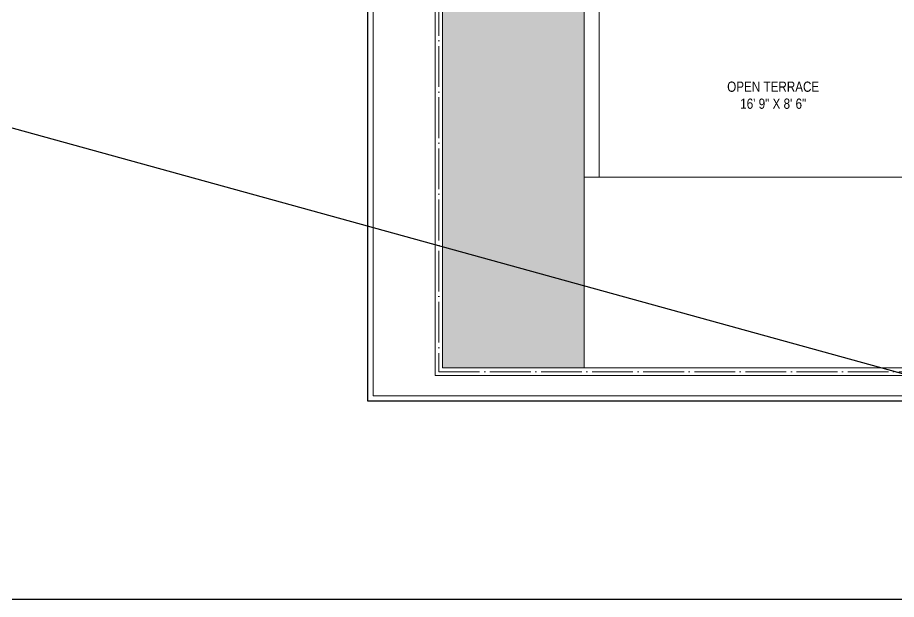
# Model space of a CAD drawing. Header units: millimetres. Extents: x 56222 to 120458, y -162468 to -121287.
# Drawn here: x 115512 to 116030, y -158693 to -158351 of the extents above; entities that cross this region are included whole.
import ezdxf

# ---------------------------------------------------------------- set-up
doc = ezdxf.new("R2010")
doc.units = ezdxf.units.MM
doc.header["$MEASUREMENT"] = 0
doc.linetypes.add('ACAD_ISO04W100', pattern=[30, 24, -3, 0, -3])
doc.layers.get('Defpoints').update_dxf_attribs({"color": 220})
for name, color, linetype, lineweight in [('GROUND FLOOR', 7, 'Continuous', 9), ('SECOND FLOOR', 7, 'Continuous', 9), ('SECOND FLOOR  ( PLINE )', 251, 'Continuous', 30), ('SECOND FLOOR ( TEXT )', 7, 'Continuous', 9), ('X_GARDEN ( HATCH )', 251, 'Continuous', 9), ('X_SHEET', 7, 'Continuous', 9)]:
    doc.layers.add(name, color=color, linetype=linetype, lineweight=lineweight)
doc.styles.add('KATHA', font='swissc.ttf')

msp = doc.modelspace()

# ---------------------------------------------------------------- hatches: boundary and pattern name
at = {"layer": 'X_GARDEN ( HATCH )'}
h = msp.add_hatch(dxfattribs=at)
h.set_pattern_fill('GRASS', color=104, scale=5, style=0)
h.set_pattern_definition([(90, (14636.8815, 893.4752), (-3.535533905, 3.535533905), [0.9375, -6.13356781]), (45, (14636.8815, 893.475), (-3.5355339, 3.5355339), [0.9375, -4.0625]), (135, (14636.8815, 893.475), (-3.5355339, -3.5355339), [0.9375, -4.0625])])
h.paths.add_polyline_path([(115845.99031, -158099.13434), (115762.74031, -158099.13434), (115762.74031, -158557.13434), (115845.99031, -158557.13434)])

# ---------------------------------------------------------------- linework, layer by layer
at = {"layer": 'Defpoints'}
msp.add_lwpolyline([(116406.02575, -158576.66741), (115718.76228, -158576.66741), (115718.76228, -158041.7346), (116406.02575, -158041.7346)], close=True, dxfattribs=at)
at = {"layer": 'GROUND FLOOR'}
for p, q in [((115758.24031, -158094.63434), (115758.24031, -158561.63434)), ((115758.24031, -158094.63434), (115758.24031, -158561.63434)), ((115762.74031, -158099.13434), (115762.74031, -158557.13434)), ((115762.74031, -158099.13434), (115762.74031, -158557.13434)), ((115762.74031, -158557.13434), (116253.99031, -158557.13434)), ((115758.24031, -158561.63434), (116258.49031, -158561.63434))]:
    msp.add_line(p, q, dxfattribs=at)
at = {"layer": 'GROUND FLOOR', "color": 1, "linetype": 'ACAD_ISO04W100'}
for p, q in [((115760.49031, -158096.88434), (115760.49031, -158559.38434)), ((115760.49031, -158096.88434), (115760.49031, -158559.38434)), ((115760.49031, -158559.38434), (116253.99031, -158559.38434))]:
    msp.add_line(p, q, dxfattribs=at)
at = {"layer": 'SECOND FLOOR'}
for p, q in [((115845.99031, -158444.88434), (115845.99031, -158128.38434)), ((115854.99031, -158444.88434), (115854.99031, -158132.88434)), ((115845.99031, -158444.88434), (116258.49031, -158444.88434))]:
    msp.add_line(p, q, dxfattribs=at)
at = {"layer": 'SECOND FLOOR  ( PLINE )'}
msp.add_line((113576.41025, -157883.44022), (116516.02946, -158693.39293), dxfattribs=at)
at = {"layer": 'X_GARDEN ( HATCH )'}
msp.add_lwpolyline([(115845.99031, -158099.13434), (115762.74031, -158099.13434), (115762.74031, -158557.13434), (115845.99031, -158557.13434)], close=True, dxfattribs=at)
at = {"layer": 'X_SHEET', "color": 5, "lineweight": 30}
msp.add_lwpolyline([(113576.41025, -157883.44022), (116516.02946, -157883.44022), (116516.02946, -158693.39293), (113576.41025, -158693.39293)], close=True, dxfattribs=at)
at = {"layer": 'X_SHEET'}
for points in [[(116406.0257, -158576.66741), (115718.76223, -158576.66741), (115718.76223, -158041.7346), (116406.0257, -158041.7346)], [(115721.76223, -158573.66741), (116306.05254, -158573.66741), (116306.05254, -158044.7346), (115721.76223, -158044.7346)]]:
    msp.add_lwpolyline(points, close=True, dxfattribs=at)

# ---------------------------------------------------------------- texts
at = {"layer": 'SECOND FLOOR ( TEXT )', "insert": (115957.40836, -158396.68859), "char_height": 6, "attachment_point": 5, "style": 'KATHA'}
msp.add_mtext('OPEN TERRACE\\P16\' 9" X 8\' 6"', dxfattribs=at)

doc.saveas('drawing.dxf')
